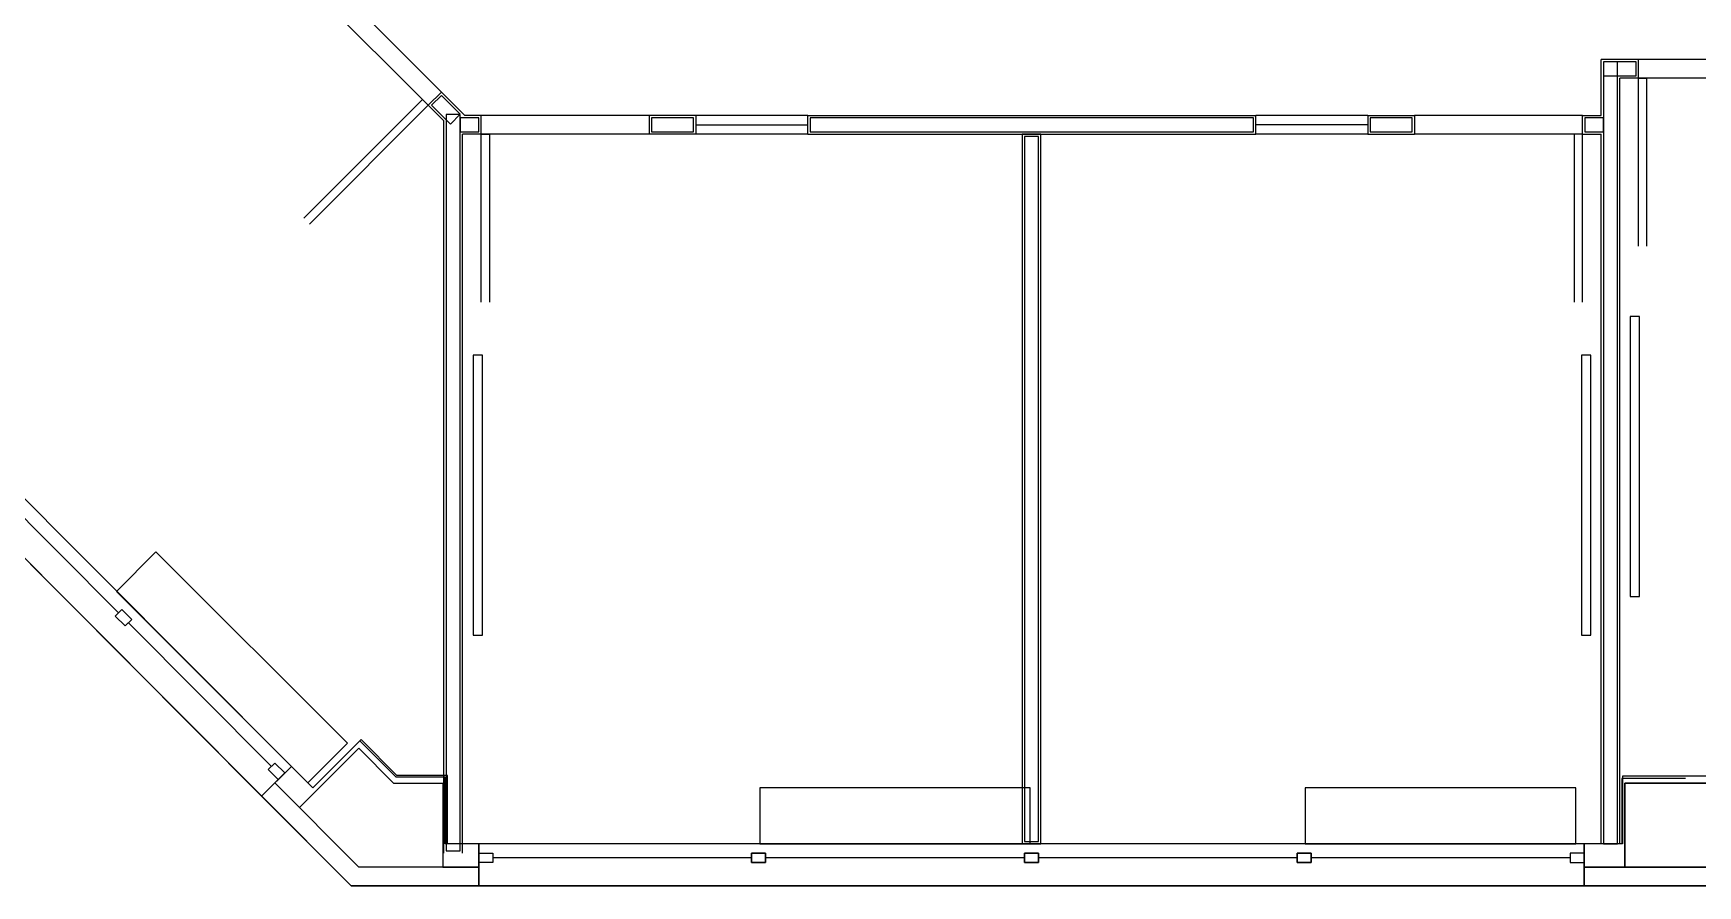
# Model space of a CAD drawing. Extents: x -170 to 1783, y -20 to 1205.
# Drawn here: x 274.9 to 631.6, y 0 to 182.6 of the extents above; entities that cross this region are included whole.
import ezdxf

# ---------------------------------------------------------------- set-up
doc = ezdxf.new("R2010")
doc.units = 0
doc.header["$LTSCALE"] = 96
doc.header["$MEASUREMENT"] = 0
for name, color, linetype in [('A-E-COLM_A', 7, 'Continuous'), ('A-GLAZ_A', 7, 'Continuous'), ('A-WALL-BLOW_A', 7, 'Continuous'), ('A-WALL-EXIST_A', 7, 'Continuous'), ('A-WALL-EXT_A', 7, 'Continuous'), ('I-E-FILL_A', 7, 'Continuous'), ('I-E-FURN_A', 7, 'Continuous'), ('I-E-WALL_A', 7, 'Continuous'), ('I-MECH_A', 7, 'Continuous'), ('I-N-CEIL-GRID_A', 7, 'Continuous'), ('I-N-DOOR_A', 7, 'Continuous'), ('I-N-FILL-TNT_A', 7, 'Continuous'), ('I-N-GLAZ_A', 7, 'Continuous'), ('I-N-WALL_A', 7, 'Continuous'), ('X-BASE-04-EXISTING', 7, 'Continuous'), ('X-BASE-04-EXISTING_A', 7, 'Continuous')]:
    doc.layers.add(name, color=color, linetype=linetype)

# ---------------------------------------------------------------- blocks, each defined once
blk = doc.blocks.new('-DR90')
at = {"color": 7, "linetype": 'Continuous'}
for p, q in [((0, 1), (0, 0)), ((0.0486, 0), (0.0486, 0.9988)), ((0, 0), (0.0486, 0))]:
    blk.add_line(p, q, dxfattribs=at)
blk = doc.blocks.new('_BL_0000')
at = {"layer": 'X-BASE-04-EXISTING', "color": 92, "linetype": 'Continuous'}
for p, q in [((15, 18), (-15, 18)), ((-15, 18), (-15, 0)), ((15, 0), (15, 18)), ((-15, 0), (15, 0)), ((-15, 0), (-15, 0))]:
    blk.add_line(p, q, dxfattribs=at)

msp = doc.modelspace()

# ---------------------------------------------------------------- linework, layer by layer
at = {"layer": 'A-E-COLM_A', "color": 7, "linetype": 'Continuous'}
for p, q in [((333.36866, 18.15962), (344.69985, 29.45581)), ((345.14466, 31.31128), (334.78724, 20.98585)), ((344.69985, 29.45581), (352.13264, 22)), ((352.80721, 23.625), (345.14466, 31.31128)), ((352.13264, 22), (362.66095, 22)), ((363.66095, 23.625), (352.80721, 23.625)), ((362.66095, 22), (362.66095, 9)), ((363.66095, 9), (363.66095, 23.625)), ((615.375, 23), (615.375, 9)), ((629, 23), (615.375, 23)), ((616, 9), (616, 22)), ((616, 22), (646, 22))]:
    msp.add_line(p, q, dxfattribs=at)
at = {"layer": 'A-GLAZ_A', "color": 212, "linetype": 'Continuous'}
for p, q in [((293.17307, 58.47973), (262.48359, 89.26428)), ((293.88127, 59.18574), (292.46487, 57.77372)), ((292.46487, 57.77372), (293.88127, 59.18574)), ((292.46487, 57.77372), (294.5829, 55.64912)), ((292.46487, 57.77372), (292.46487, 57.77372)), ((294.5829, 55.64912), (292.46487, 57.77372)), ((295.9993, 57.06115), (293.88127, 59.18574)), ((293.88127, 59.18574), (295.9993, 57.06115)), ((294.5829, 55.64912), (295.9993, 57.06115)), ((295.9993, 57.06115), (294.5829, 55.64912)), ((294.5829, 55.64912), (294.5829, 55.64912)), ((325.98058, 25.57059), (295.2911, 56.35513)), ((326.68878, 26.2766), (325.27238, 24.86457)), ((328.80681, 24.152), (326.68878, 26.2766)), ((325.27238, 24.86457), (327.39041, 22.73997)), ((325.27238, 24.86457), (325.27238, 24.86457)), ((327.39041, 22.73997), (328.80681, 24.152)), ((370.375, 5), (370.375, 7)), ((370.375, 7), (373.375, 7)), ((373.375, 5), (370.375, 5)), ((373.375, 7), (373.375, 5)), ((428.84375, 6), (373.375, 6)), ((373.375, 5), (373.375, 5)), ((431.84375, 7), (428.84375, 7)), ((428.84375, 7), (428.84375, 5)), ((428.84375, 5), (428.84375, 7)), ((428.84375, 7), (431.84375, 7)), ((428.84375, 5), (431.84375, 5)), ((428.84375, 5), (428.84375, 5)), ((431.84375, 5), (428.84375, 5)), ((431.84375, 5), (431.84375, 7)), ((431.84375, 7), (431.84375, 5)), ((487.3125, 6), (431.84375, 6)), ((431.84375, 5), (431.84375, 5)), ((490.3125, 7), (487.3125, 7)), ((487.3125, 7), (487.3125, 5)), ((487.3125, 5), (487.3125, 7)), ((487.3125, 7), (490.3125, 7)), ((487.3125, 5), (490.3125, 5)), ((487.3125, 5), (487.3125, 5)), ((490.3125, 5), (487.3125, 5)), ((490.3125, 5), (490.3125, 7)), ((490.3125, 7), (490.3125, 5)), ((545.78125, 6), (490.3125, 6)), ((490.3125, 5), (490.3125, 5)), ((548.78125, 7), (545.78125, 7)), ((545.78125, 7), (545.78125, 5)), ((545.78125, 5), (545.78125, 7)), ((545.78125, 7), (548.78125, 7)), ((545.78125, 5), (548.78125, 5)), ((545.78125, 5), (545.78125, 5)), ((548.78125, 5), (545.78125, 5)), ((548.78125, 5), (548.78125, 7)), ((548.78125, 7), (548.78125, 5)), ((604.25, 6), (548.78125, 6)), ((548.78125, 5), (548.78125, 5)), ((607.25, 7), (604.25, 7)), ((604.25, 7), (604.25, 5)), ((604.25, 5), (607.25, 5)), ((604.25, 5), (604.25, 5)), ((607.25, 5), (607.25, 7))]:
    msp.add_line(p, q, dxfattribs=at)
at = {"layer": 'A-WALL-BLOW_A', "color": 5, "linetype": 'Continuous'}
for p, q in [((330.22321, 25.56402), (196.87513, 159.32521)), ((190.50134, 152.9711), (323.84942, 19.20991)), ((323.84942, 19.20991), (330.22321, 25.56402)), ((370.375, 9), (370.375, 0)), ((607.25, 9), (370.375, 9)), ((607.25, 0), (607.25, 9)), ((370.375, 0), (607.25, 0))]:
    msp.add_line(p, q, dxfattribs=at)
at = {"layer": 'A-WALL-EXIST_A', "color": 2, "linetype": 'Continuous'}
for p, q in [((333.36866, 18.15962), (344.69985, 29.45581)), ((344.87909, 31.04653), (334.78724, 20.98585)), ((344.69985, 29.45581), (352.13264, 22)), ((352.65154, 23.25), (344.87909, 31.04653)), ((352.13264, 22), (362.66095, 22)), ((363.16095, 23.25), (352.65154, 23.25)), ((362.66095, 22), (362.66095, 9)), ((363.16095, 9), (363.16095, 23.25)), ((615.5, 23.5), (615.5, 9)), ((629, 23.5), (615.5, 23.5)), ((616, 7.5), (616, 22)), ((616, 22), (646, 22)), ((486.8125, 9), (490.8125, 9))]:
    msp.add_line(p, q, dxfattribs=at)
at = {"layer": 'A-WALL-EXT_A', "color": 2, "linetype": 'Continuous'}
for p, q in [((330.22321, 25.56402), (326.68221, 22.03396)), ((334.78724, 20.98585), (330.22321, 25.56402)), ((326.68221, 22.03396), (323.84942, 19.20991)), ((344.66048, 4), (326.68221, 22.03396)), ((326.68221, 22.03396), (331.95226, 16.74759)), ((323.84942, 19.20991), (343, 0)), ((331.95226, 16.74759), (333.36866, 18.15962)), ((362.66095, 9), (362.66095, 4)), ((370.375, 9), (363.16095, 9)), ((370.375, 4), (370.375, 9)), ((607.25, 9), (607.25, 4)), ((615.5, 9), (607.25, 9)), ((616, 4), (616, 7.5)), ((370.375, 4), (344.66048, 4)), ((362.66095, 4), (370.375, 4)), ((370.375, 0), (370.375, 4)), ((607.25, 4), (607.25, 0)), ((655.25, 4), (607.25, 4)), ((607.25, 4), (616, 4)), ((343, 0), (370.375, 0)), ((607.25, 0), (655.25, 0))]:
    msp.add_line(p, q, dxfattribs=at)
at = {"layer": 'I-E-FILL_A', "color": 2, "linetype": 'Continuous'}
msp.add_3dface([(487.3125, 160.50001), (487.3125, 9.50001), (490.3125, 9.50001), (490.3125, 160.50001)], dxfattribs=at)
at = {"layer": 'I-E-FURN_A', "color": 65, "linetype": 'Continuous'}
for points in [[(617.15448, 121.93603), (617.15448, 61.93603), (619.15448, 61.93603), (619.15448, 121.93603)], [(369.15448, 113.67481), (369.15448, 53.67481), (371.15448, 53.67481), (371.15448, 113.67481)], [(606.66741, 113.67481), (606.66741, 53.67481), (608.66741, 53.67481), (608.66741, 113.67481)]]:
    msp.add_3dface(points, dxfattribs=at)
at = {"layer": 'I-E-WALL_A', "color": 132, "linetype": 'Continuous'}
for p, q in [((490.8125, 161), (486.8125, 161)), ((486.8125, 161), (486.8125, 9)), ((490.8125, 9), (490.8125, 161)), ((333.36866, 18.15962), (344.69985, 29.45581)), ((344.87909, 31.04653), (334.78724, 20.98585)), ((344.69985, 29.45581), (352.13264, 22)), ((352.65154, 23.25), (344.87909, 31.04653)), ((352.13264, 22), (362.66095, 22)), ((363.16095, 23.25), (352.65154, 23.25)), ((362.66095, 22), (362.66095, 9)), ((363.16095, 9), (363.16095, 23.25)), ((615.5, 23.5), (615.5, 9)), ((629, 23.5), (615.5, 23.5)), ((616, 7.5), (616, 22)), ((616, 22), (646, 22)), ((646.5, 23.5), (629, 23.5)), ((486.8125, 9), (490.8125, 9))]:
    msp.add_line(p, q, dxfattribs=at)
at = {"layer": 'I-MECH_A', "color": 7, "linetype": 'Continuous'}
for p, q in [((301.20386, 71.54307), (292.71858, 63.05779)), ((342.21605, 30.53088), (301.20386, 71.54307)), ((292.71858, 63.05779), (333.73077, 22.0456)), ((333.73077, 22.0456), (342.21605, 30.53088)), ((333.73077, 22.0456), (333.73077, 22.0456)), ((333.73077, 22.0456), (333.73077, 22.0456)), ((488.57812, 21), (430.57812, 21)), ((430.57812, 21), (430.57812, 9)), ((488.57812, 9), (488.57812, 21)), ((605.51562, 21), (547.51562, 21)), ((547.51562, 21), (547.51562, 9)), ((605.51562, 9), (605.51562, 21)), ((430.57812, 9), (488.57812, 9)), ((488.57812, 9), (488.57812, 9)), ((488.57812, 9), (488.57812, 9)), ((547.51562, 9), (605.51562, 9)), ((605.51562, 9), (605.51562, 9)), ((605.51562, 9), (605.51562, 9))]:
    msp.add_line(p, q, dxfattribs=at)
at = {"layer": 'I-N-CEIL-GRID_A', "color": 30, "linetype": 'Continuous'}
for p, q in [((359.53853, 167.22195), (334.08269, 192.67779)), ((362.36696, 170.05038), (336.91112, 195.50622)), ((654.91095, 176.99723), (618.91095, 176.99723)), ((654.91095, 172.99723), (618.91095, 172.99723)), ((406.91095, 165.00001), (370.91095, 165.00001)), ((440.91095, 165.00001), (416.91095, 165.00001)), ((560.91095, 165.00001), (536.91095, 165.00001)), ((606.91095, 165.00001), (570.91095, 165.00001)), ((406.91095, 161.00001), (370.91095, 161.00001)), ((440.91095, 161.00001), (416.91095, 161.00001)), ((560.91095, 161.00001), (536.91095, 161.00001)), ((606.91095, 161.00001), (570.91095, 161.00001))]:
    msp.add_line(p, q, dxfattribs=at)
at = {"layer": 'I-N-FILL-TNT_A', "color": 47, "linetype": 'Continuous'}
for points in [[(197.93196, 156.14378), (286.74921, 244.96102), (284.62789, 247.08234), (195.81064, 158.2651)], [(618.41094, 176.49723), (611.41095, 176.49723), (611.41095, 173.49723), (618.41094, 173.49723)], [(614.41095, 9), (614.41095, 176.49723), (611.41095, 176.49723), (611.41095, 9)], [(366.41095, 165.29929), (362.36696, 169.34328), (360.24563, 167.22194), (364.28961, 163.17796)], [(366.41095, 7.49999), (366.41095, 165.26001), (363.41095, 165.26001), (363.41095, 7.49999)], [(370.41095, 164.50001), (366.41095, 164.50001), (366.41095, 161.49999), (370.41095, 161.49999)], [(416.41095, 164.50001), (407.41095, 164.50001), (407.41095, 161.49999), (416.41095, 161.49999)], [(441.41095, 161.49999), (536.41095, 161.49999), (536.41095, 164.5), (441.41095, 164.5)], [(561.41095, 161.49999), (570.41095, 161.49999), (570.41095, 164.50001), (561.41095, 164.50001)], [(607.41095, 161.49999), (611.41095, 161.49999), (611.41095, 164.50001), (607.41095, 164.50001)]]:
    msp.add_3dface(points, dxfattribs=at)
at = {"layer": 'I-N-GLAZ_A', "color": 5, "linetype": 'Continuous'}
for p, q in [((416.91095, 163), (440.91095, 163)), ((560.91095, 163), (536.91095, 163))]:
    msp.add_line(p, q, dxfattribs=at)
at = {"layer": 'I-N-WALL_A', "color": 2, "linetype": 'Continuous'}
for p, q in [((618.91095, 176.99723), (610.91095, 176.99723)), ((610.91095, 165.00001), (610.91095, 176.99723)), ((618.91095, 172.99723), (618.91095, 176.99723)), ((618.91095, 172.99723), (618.91095, 176.99723)), ((618.91095, 172.99723), (614.91095, 172.99723)), ((618.91095, 172.99723), (614.91095, 172.99723)), ((614.91095, 9), (614.91095, 172.99723)), ((359.53853, 167.22195), (362.36696, 170.05038)), ((367.41733, 165.00001), (362.36696, 170.05038)), ((362.91095, 163.84954), (359.53853, 167.22195)), ((370.91095, 165.00001), (367.41733, 165.00001)), ((370.91095, 161), (370.91095, 165)), ((416.91095, 165.00001), (406.91095, 165.00001)), ((406.91095, 165), (406.91095, 161)), ((406.91095, 165), (406.91095, 161)), ((416.91095, 165), (416.91095, 161)), ((416.91095, 165), (416.91095, 161)), ((440.91095, 165), (536.91095, 165)), ((440.91095, 161), (440.91095, 165)), ((536.91095, 161), (536.91095, 165)), ((536.91095, 161), (536.91095, 165)), ((560.91095, 165.00001), (570.91095, 165.00001)), ((560.91095, 165), (560.91095, 161)), ((560.91095, 165), (560.91095, 161)), ((570.91095, 165), (570.91095, 161)), ((570.91095, 165), (570.91095, 161)), ((606.91095, 165.00001), (610.91095, 165.00001)), ((606.91095, 161), (606.91095, 165)), ((362.91095, 7), (362.91095, 163.84954)), ((370.91095, 161.00001), (366.91095, 161.00001)), ((366.91095, 7), (366.91095, 161.00001)), ((416.91095, 161.00001), (406.91095, 161.00001)), ((416.91095, 161.00001), (406.91095, 161.00001)), ((440.91095, 161), (536.91095, 161)), ((560.91095, 161.00001), (570.91095, 161.00001)), ((560.91095, 161.00001), (570.91095, 161.00001)), ((606.91095, 161.00001), (610.91095, 161.00001)), ((610.91095, 9), (610.91095, 161.00001))]:
    msp.add_line(p, q, dxfattribs=at)
at = {"layer": 'X-BASE-04-EXISTING_A', "color": 7, "linetype": 'Continuous'}
for p, q in [((343.00003, 0), (-169.91803, 514.50696)), ((1500, 0), (343.00003, 0))]:
    msp.add_line(p, q, dxfattribs=at)
at = {"layer": 'X-BASE-04-EXISTING_A', "color": 5, "linetype": 'Continuous'}
for p, q in [((330.22321, 25.56402), (196.87513, 159.32521)), ((190.50134, 152.9711), (323.84942, 19.20991)), ((323.84942, 19.20991), (330.22321, 25.56402)), ((370.375, 9), (370.375, 0)), ((607.25, 9), (370.375, 9)), ((607.25, 0), (607.25, 9)), ((370.375, 0), (607.25, 0))]:
    msp.add_line(p, q, dxfattribs=at)
at = {"layer": 'X-BASE-04-EXISTING_A', "color": 212, "linetype": 'Continuous'}
for p, q in [((293.17307, 58.47973), (262.48359, 89.26428)), ((293.88127, 59.18574), (292.46487, 57.77372)), ((292.46487, 57.77372), (293.88127, 59.18574)), ((292.46487, 57.77372), (294.5829, 55.64912)), ((292.46487, 57.77372), (292.46487, 57.77372)), ((294.5829, 55.64912), (292.46487, 57.77372)), ((295.9993, 57.06115), (293.88127, 59.18574)), ((293.88127, 59.18574), (295.9993, 57.06115)), ((294.5829, 55.64912), (295.9993, 57.06115)), ((295.9993, 57.06115), (294.5829, 55.64912)), ((294.5829, 55.64912), (294.5829, 55.64912)), ((325.98058, 25.57059), (295.2911, 56.35513)), ((326.68878, 26.2766), (325.27238, 24.86457)), ((328.80681, 24.152), (326.68878, 26.2766)), ((325.27238, 24.86457), (327.39041, 22.73997)), ((325.27238, 24.86457), (325.27238, 24.86457)), ((327.39041, 22.73997), (328.80681, 24.152)), ((370.375, 5), (370.375, 7)), ((370.375, 7), (373.375, 7)), ((373.375, 5), (370.375, 5)), ((373.375, 7), (373.375, 5)), ((428.84375, 6), (373.375, 6)), ((373.375, 5), (373.375, 5)), ((431.84375, 7), (428.84375, 7)), ((428.84375, 7), (428.84375, 5)), ((428.84375, 5), (428.84375, 7)), ((428.84375, 7), (431.84375, 7)), ((428.84375, 5), (431.84375, 5)), ((428.84375, 5), (428.84375, 5)), ((431.84375, 5), (428.84375, 5)), ((431.84375, 5), (431.84375, 7)), ((431.84375, 7), (431.84375, 5)), ((487.3125, 6), (431.84375, 6)), ((431.84375, 5), (431.84375, 5)), ((490.3125, 7), (487.3125, 7)), ((487.3125, 7), (487.3125, 5)), ((487.3125, 5), (487.3125, 7)), ((487.3125, 7), (490.3125, 7)), ((487.3125, 5), (490.3125, 5)), ((487.3125, 5), (487.3125, 5)), ((490.3125, 5), (487.3125, 5)), ((490.3125, 5), (490.3125, 7)), ((490.3125, 7), (490.3125, 5)), ((545.78125, 6), (490.3125, 6)), ((490.3125, 5), (490.3125, 5)), ((548.78125, 7), (545.78125, 7)), ((545.78125, 7), (545.78125, 5)), ((545.78125, 5), (545.78125, 7)), ((545.78125, 7), (548.78125, 7)), ((545.78125, 5), (548.78125, 5)), ((545.78125, 5), (545.78125, 5)), ((548.78125, 5), (545.78125, 5)), ((548.78125, 5), (548.78125, 7)), ((548.78125, 7), (548.78125, 5)), ((604.25, 6), (548.78125, 6)), ((548.78125, 5), (548.78125, 5)), ((607.25, 7), (604.25, 7)), ((604.25, 7), (604.25, 5)), ((604.25, 5), (607.25, 5)), ((604.25, 5), (604.25, 5)), ((607.25, 5), (607.25, 7))]:
    msp.add_line(p, q, dxfattribs=at)

# ---------------------------------------------------------------- block references
at = {"layer": 'I-N-DOOR_A', "color": 92, "linetype": 'Continuous', "zscale": 36}
for p, xscale, yscale, rotation in [((618.91095, 172.99723), -36, 36, 180), ((359.53853, 167.22195), -35.99999999999999, -35.99999999999999, 314.9999999999998)]:
    msp.add_blockref('-DR90', p, dxfattribs=dict(at, xscale=xscale, yscale=yscale, rotation=rotation))
at = {"layer": 'I-N-DOOR_A', "color": 92, "linetype": 'Continuous', "yscale": -36, "zscale": 36}
for p, xscale in [((370.91095, 161), 36), ((606.91095, 161), -36)]:
    msp.add_blockref('-DR90', p, dxfattribs=dict(at, xscale=xscale))
at = {"layer": 'X-BASE-04-EXISTING_A', "color": 92, "linetype": 'Continuous'}
msp.add_blockref('_BL_0000', (631, 4), dxfattribs=at)

doc.saveas('drawing.dxf')
